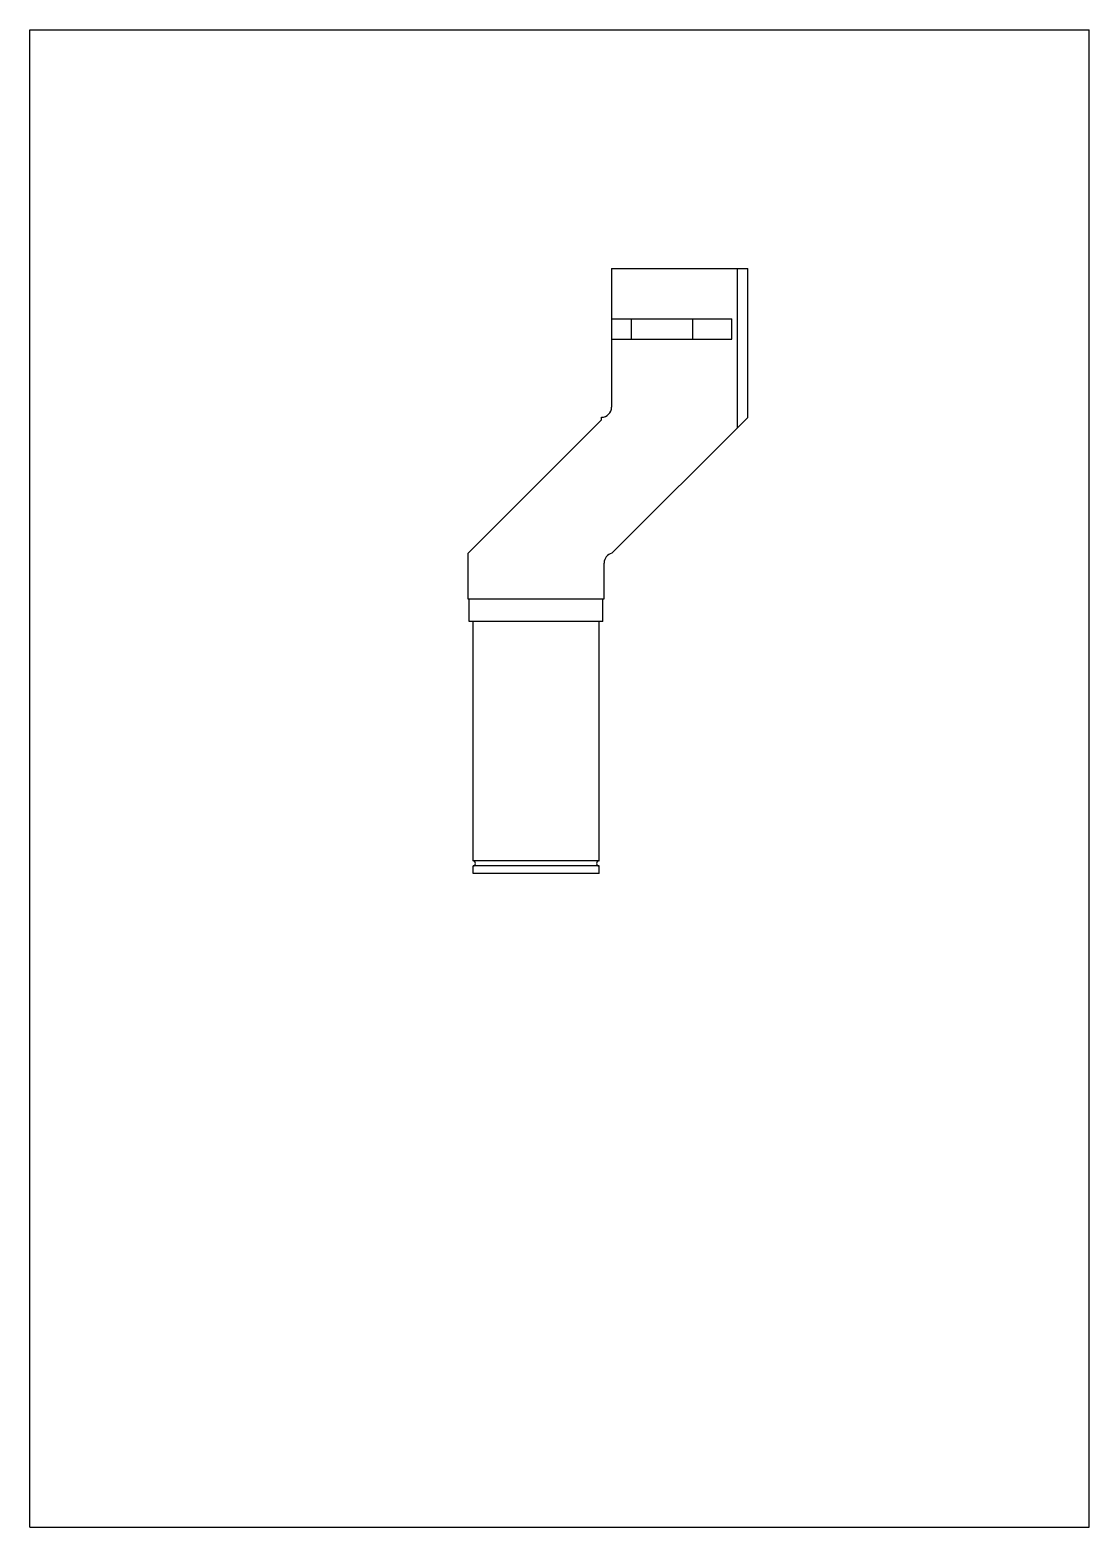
# Model space of a CAD drawing. Extents: x 0 to 210, y 0 to 297.
import ezdxf

# ---------------------------------------------------------------- set-up
doc = ezdxf.new("R2010")
doc.units = 0
doc.header["$LTSCALE"] = 19.36
doc.layers.get('0').update_dxf_attribs({"linetype": 'CONTINUOUS'})
doc.layers.add('AXES', color=7, linetype='CONTINUOUS')

msp = doc.modelspace()

# ---------------------------------------------------------------- linework, layer by layer
at = {"color": 7, "linetype": 'CONTINUOUS'}
for p, q in [((0, 0), (0, 297)), ((0, 297), (210, 297)), ((210, 0), (210, 297)), ((115.32, 249.66), (142.32, 249.68)), ((140.32, 218.13), (140.32, 249.68)), ((142.32, 220.13), (142.32, 249.68)), ((115.32, 235.66), (115.32, 222.16)), ((113.35, 219.66), (113.35, 220.16)), ((142.32, 220.13), (115.38, 193.19)), ((86.85, 193.16), (113.35, 219.66)), ((113.85, 184.16), (113.85, 191.25)), ((87.85, 132.16), (87.85, 179.66)), ((112.85, 132.16), (112.85, 179.66)), ((112.85, 132.16), (87.85, 132.16)), ((112.85, 131.16), (87.85, 131.16)), ((87.85, 129.66), (87.85, 131.16)), ((112.85, 129.66), (112.85, 131.16)), ((0, 0), (210, 0))]:
    msp.add_line(p, q, dxfattribs=at)
for centre, radius, start, end in [((113.32, 222.16), 2, 270.8918, 360), ((115.85, 191.25), 2, 103.5584, 180), ((87.85, 131.66), 0.5, 270, 90), ((112.85, 131.66), 0.5, 90, 270)]:
    msp.add_arc(centre, radius, start, end, dxfattribs=at)
at = {"layer": 'AXES', "color": 7, "linetype": 'CONTINUOUS'}
for p, q in [((115.32, 249.66), (115.32, 239.66)), ((115.31, 239.66), (139.18, 239.68)), ((115.31, 239.66), (115.31, 235.66)), ((119.22, 239.66), (119.23, 235.66)), ((131.35, 239.67), (131.36, 235.67)), ((139.18, 235.68), (139.18, 239.68)), ((115.31, 235.66), (139.18, 235.68)), ((86.85, 193.16), (86.85, 184.16)), ((86.85, 184.16), (113.85, 184.16)), ((87.1, 179.66), (87.1, 184.16)), ((113.6, 179.66), (113.6, 184.16)), ((113.6, 179.66), (87.1, 179.66)), ((112.85, 129.66), (87.85, 129.66))]:
    msp.add_line(p, q, dxfattribs=at)

doc.saveas('drawing.dxf')
